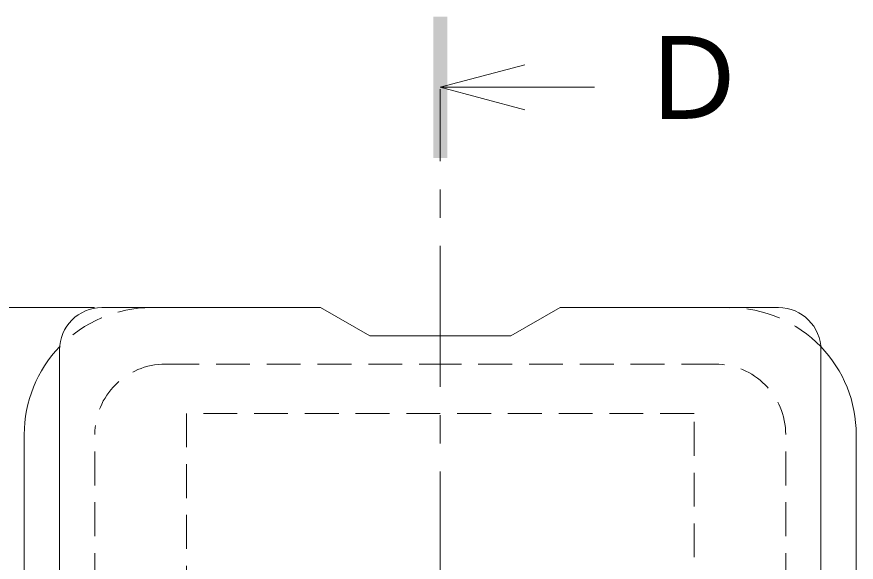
# Model space of a CAD drawing. Units: millimetres on the paper, enlarged 4 times, with parts at other scales. Extents: x -1070 to 1072, y -788 to 743.
# Drawn here: x 622.8 to 741.9, y -266.1 to -188.7 of the extents above; entities that cross this region are included whole.
import ezdxf
from ezdxf.enums import TextEntityAlignment as Align

# ---------------------------------------------------------------- set-up
doc = ezdxf.new("R2010")
doc.units = ezdxf.units.MM
doc.header["$LTSCALE"] = 4
doc.linetypes.add('CHAIN1', pattern=[8, 5, -1, 1, -1])
doc.linetypes.add('DASHED1', pattern=[1.8, 1.2, -0.6])
for name, color, linetype, lineweight in [('D-4', 7, 'Continuous', 9), ('D-5', 7, 'Continuous', 9), ('D-7', 6, 'Continuous', 5), ('D-8', 4, 'Continuous', 9)]:
    doc.layers.add(name, color=color, linetype=linetype, lineweight=lineweight)
doc.styles.add('ＭＳ ゴシック', font='')
doc.styles.get('ＭＳ ゴシック').set_extended_font_data('MS Gothic')

msp = doc.modelspace()

# ---------------------------------------------------------------- linework, layer by layer
at = {"layer": 'D-4'}
msp.add_line((552.179, -229.98), (633.871, -229.98), dxfattribs=at)
at = {"layer": 'D-5', "color": 4}
for q in [(694.904, -195.536), (694.904, -201.936), (704.783, -198.736)]:
    msp.add_line((682.904, -198.736), q, dxfattribs=at)
at = {"layer": 'D-5', "color": 4, "linetype": 'CHAIN1'}
msp.add_line((682.904, -369.223), (682.904, -199.003), dxfattribs=at)
at = {"layer": 'D-5', "color": 4}
msp.add_solid([(681.904, -208.736), (683.904, -208.736), (681.904, -188.736), (683.904, -188.736)], dxfattribs=at)
at = {"layer": 'D-7'}
for p, q in [((665.904, -229.98), (634.905, -229.98)), ((665.904, -229.98), (672.904, -233.98)), ((692.904, -233.98), (699.904, -229.98)), ((730.904, -229.98), (699.904, -229.98)), ((692.904, -233.98), (672.904, -233.98)), ((628.904, -331.98), (628.904, -235.98)), ((736.904, -331.98), (736.904, -235.98)), ((623.904, -319.98), (623.904, -247.98)), ((741.904, -319.98), (741.904, -247.98))]:
    msp.add_line(p, q, dxfattribs=at)
at = {"layer": 'D-7', "linetype": 'DASHED1'}
for p, q in [((641.904, -229.98), (665.904, -229.98)), ((723.904, -229.98), (699.904, -229.98)), ((643.904, -237.98), (682.904, -237.98)), ((721.904, -237.98), (682.904, -237.98)), ((633.904, -319.98), (633.904, -247.98)), ((731.904, -319.98), (731.904, -247.98))]:
    msp.add_line(p, q, dxfattribs=at)
at = {"layer": 'D-7'}
for centre, radius, start, end in [((634.905, -235.98), 6, 90, 180), ((730.904, -235.98), 6, 0, 90), ((641.904, -247.98), 18, 136.1502, 180), ((723.904, -247.98), 18, 0, 43.84658)]:
    msp.add_arc(centre, radius, start, end, dxfattribs=at)
at = {"layer": 'D-7', "linetype": 'DASHED1'}
for centre, radius, start, end in [((641.904, -247.98), 18, 90, 136.1502), ((723.904, -247.98), 18, 43.84658, 90), ((643.904, -247.98), 10, 90, 180), ((721.904, -247.98), 10, 0, 90)]:
    msp.add_arc(centre, radius, start, end, dxfattribs=at)
at = {"layer": 'D-8', "linetype": 'DASHED1'}
for p, q in [((718.904, -244.98), (646.904, -244.98)), ((646.904, -244.98), (646.904, -322.98))]:
    msp.add_line(p, q, dxfattribs=at)
msp.add_lwpolyline([(646.904, -322.98), (718.904, -322.98), (718.904, -244.98)], dxfattribs=at)

# ---------------------------------------------------------------- texts
at = {"layer": 'D-5', "color": 2, "style": 'ＭＳ ゴシック'}
msp.add_text('Ｄ', height=11.73, dxfattribs=at).set_placement((710.783, -206.736), align=Align.BOTTOM_LEFT)

doc.saveas('drawing.dxf')
